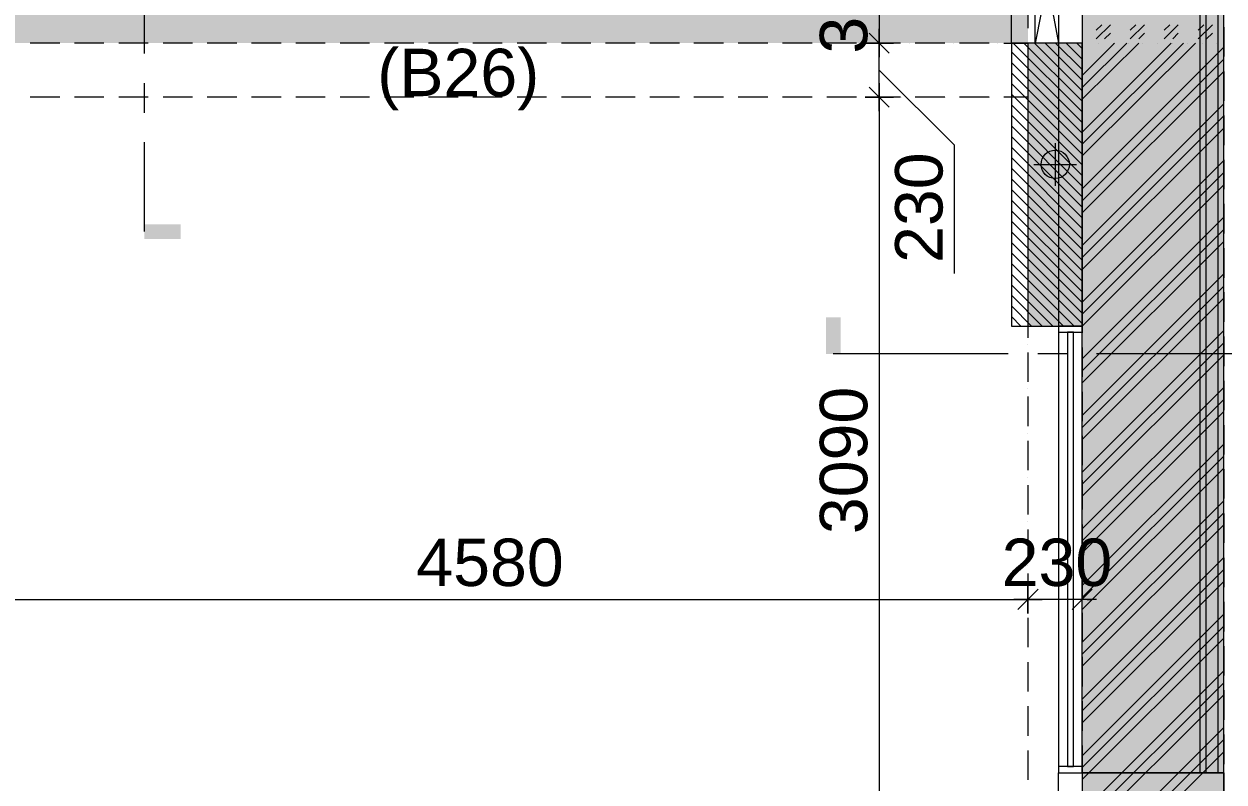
# Model space of a CAD drawing. Header units: millimetres. Extents: x -1303 to 98744, y -1303 to 90097.
# Drawn here: x 70140 to 75224, y 34558 to 37773 of the extents above; entities that cross this region are included whole.
import ezdxf

# ---------------------------------------------------------------- set-up
doc = ezdxf.new("R2010")
doc.units = ezdxf.units.MM
doc.layers.add('PDF_Geometry', color=7, linetype='Continuous')
doc.layers.add('PDF_Text', color=7, linetype='Continuous')
doc.layers.add('PDF_Solid Fills', color=192, linetype='Continuous', true_color=0xc2c0c0c0)
doc.styles.add('PDF ArialMT', font='arial.ttf')

msp = doc.modelspace()

# ---------------------------------------------------------------- hatches: boundary and pattern name
at = {"layer": 'PDF_Solid Fills', "true_color": 0x0000b2}
h = msp.add_hatch(color=254, dxfattribs=at)
h.paths.add_polyline_path([(75224.26012, 16872.72168), (74624.31541, 16872.72168), (74624.31541, 25187.75188), (75224.26012, 25187.75188)], flags=0)
h.paths.add_polyline_path([(74624.31541, 38292.73421), (74624.31541, 29377.68079), (75224.26012, 29377.68079), (75224.26012, 38892.67479), (59994.31175, 38892.67479), (59994.31175, 38292.73421)], flags=0)
h.paths.add_polyline_path([(26734.27358, 38892.67479), (26734.27358, 38292.73421), (55894.25843, 38292.73421), (55894.25843, 38892.67479)], flags=0)

# ---------------------------------------------------------------- linework, layer by layer
at = {"layer": 'PDF_Geometry', "color": 9, "lineweight": 0, "true_color": 0xc0c0c0}
for points in [[(75223.66506, 34597.21299), (75223.66506, 38892.16652), (59993.71669, 38892.16652), (59993.71669, 38292.1433)], [(75199.11916, 34597.21299), (75199.11916, 38867.62475), (60019.10558, 38867.62475), (60019.10558, 38292.1433)], [(75149.19264, 34597.21299), (75149.19264, 38817.6941), (60069.03624, 38817.6941), (60069.03624, 38292.1433)], [(75123.80375, 34597.21299), (75123.80375, 38792.30521), (60093.58213, 38792.30521), (60093.58213, 38292.1433)], [(74324.05378, 37692.12007), (74324.05378, 38292.1433), (74623.6377, 38292.1433), (74623.6377, 36492.06949)], [(74449.30398, 37819.9075), (74423.91509, 37692.12007), (74423.91509, 38192.27786), (74523.7764, 38192.27786), (74523.7764, 36492.06949)], [(74498.38751, 37819.9075), (74523.7764, 37692.12007)], [(75223.66506, 33887.17125), (75223.66506, 34597.21299), (74623.6377, 34597.21299), (75223.66506, 34597.21299), (75223.66506, 33887.17125), (75223.66506, 33087.42128), (75123.80375, 33087.42128), (75123.80375, 33887.17125), (75123.80375, 34497.35168), (74623.6377, 34497.35168), (74641.41488, 34427.95373)]]:
    msp.add_lwpolyline(points, dxfattribs=at)
at = {"layer": 'PDF_Geometry', "color": 1, "lineweight": 0}
for points in [[(70648.59078, 38271.83301), (70648.59078, 37647.26389)], [(70648.59078, 37522.0137), (70648.59078, 37396.75937)], [(70648.59078, 37271.50917), (70648.59078, 36892.3701)], [(74309.6651, 36373.58801), (73568.31288, 36373.58801)], [(74559.3225, 36373.58801), (74434.91529, 36373.58801)], [(75425.08192, 36373.58801), (74684.57269, 36373.58801)]]:
    msp.add_lwpolyline(points, dxfattribs=at)
at = {"layer": 'PDF_Geometry', "color": 122, "lineweight": 0, "true_color": 0x00b88a}
for points in [[(73763.80401, 38061.94905), (73763.80401, 37692.12007)], [(73763.80401, 37482.23611), (73763.80401, 37672.65277), (73763.80401, 37652.34249)], [(74082.85935, 36715.49088), (74082.85935, 37259.66186), (73763.80401, 37577.02295)], [(73763.80401, 37442.46267), (73763.80401, 34392.40764), (73763.80401, 34411.87493)], [(74623.6377, 35273.40287), (74623.6377, 35392.73147)], [(74665.95252, 35375.80555), (74581.32289, 35290.32879)], [(69853.91528, 35332.64361), (69833.60086, 35332.64361), (74373.9803, 35332.64361), (74353.67415, 35332.64361)], [(74623.6377, 35332.64361), (74393.45174, 35332.64361)], [(74683.7297, 35332.64361), (74563.55398, 35332.64361)], [(74643.95212, 35332.64361), (74664.26654, 35332.64361)]]:
    msp.add_lwpolyline(points, dxfattribs=at)
at = {"layer": 'PDF_Geometry', "color": 157, "lineweight": 0, "true_color": 0x3f5f7f}
for points in [[(74393.45174, 37879.99536), (74393.45174, 37754.74517)], [(70291.45209, 37692.12007), (70166.20191, 37692.12007)], [(70478.48027, 37692.12007), (70354.07306, 37692.12007)], [(70666.35969, 37692.12007), (70541.10949, 37692.12007)], [(70854.23911, 37692.12007), (70728.98892, 37692.12007)], [(71041.26728, 37692.12007), (70916.01709, 37692.12007)], [(71229.1467, 37692.12007), (71103.89651, 37692.12007)], [(71416.17487, 37692.12007), (71291.77594, 37692.12007)], [(71604.0543, 37692.12007), (71478.8041, 37692.12007)], [(71791.09073, 37692.12007), (71666.68352, 37692.12007)], [(71978.96188, 37692.12007), (71853.71169, 37692.12007)], [(72165.99832, 37692.12007), (72041.59111, 37692.12007)], [(72353.87774, 37692.12007), (72228.61928, 37692.12007)], [(72541.7489, 37692.12007), (72416.49871, 37692.12007)], [(72728.78533, 37692.12007), (72603.53514, 37692.12007)], [(72916.66476, 37692.12007), (72791.40629, 37692.12007)], [(73103.69292, 37692.12007), (72978.44273, 37692.12007)], [(73291.57234, 37692.12007), (73166.32216, 37692.12007)], [(73478.60052, 37692.12007), (73354.19331, 37692.12007)], [(73666.47994, 37692.12007), (73541.22974, 37692.12007)], [(73853.5081, 37692.12007), (73729.10917, 37692.12007)], [(74041.38753, 37692.12007), (73916.13734, 37692.12007)], [(74229.26695, 37692.12007), (74104.01676, 37692.12007)], [(74291.04493, 37692.12007), (74393.45174, 37692.12007), (74393.45174, 37566.86574)], [(74623.6377, 37713.27747), (74623.6377, 37588.87027)], [(74623.6377, 37526.24518), (74623.6377, 37400.99085)], [(74393.45174, 37505.08777), (74393.45174, 37379.83345)], [(70291.45209, 37461.92583), (70166.20191, 37461.92583)], [(70478.48027, 37461.92583), (70354.07306, 37461.92583)], [(70666.35969, 37461.92583), (70541.10949, 37461.92583)], [(70854.23911, 37461.92583), (70728.98892, 37461.92583)], [(71041.26728, 37461.92583), (70916.01709, 37461.92583)], [(71229.1467, 37461.92583), (71103.89651, 37461.92583)], [(71416.17487, 37461.92583), (71291.77594, 37461.92583)], [(71604.0543, 37461.92583), (71478.8041, 37461.92583)], [(71791.09073, 37461.92583), (71666.68352, 37461.92583)], [(71978.96188, 37461.92583), (71853.71169, 37461.92583)], [(72165.99832, 37461.92583), (72041.59111, 37461.92583)], [(72353.87774, 37461.92583), (72228.61928, 37461.92583)], [(72541.7489, 37461.92583), (72416.49871, 37461.92583)], [(72728.78533, 37461.92583), (72603.53514, 37461.92583)], [(72916.66476, 37461.92583), (72791.40629, 37461.92583)], [(73103.69292, 37461.92583), (72978.44273, 37461.92583)], [(73291.57234, 37461.92583), (73166.32216, 37461.92583)], [(73478.60052, 37461.92583), (73354.19331, 37461.92583)], [(73666.47994, 37461.92583), (73541.22974, 37461.92583)], [(73853.5081, 37461.92583), (73729.10917, 37461.92583)], [(74041.38753, 37461.92583), (73916.13734, 37461.92583)], [(74229.26695, 37461.92583), (74104.01676, 37461.92583)], [(74393.45174, 37461.92583), (74291.04493, 37461.92583)], [(74623.6377, 37338.36575), (74623.6377, 37213.96268)], [(74393.45174, 37317.20834), (74393.45174, 37191.95815)], [(74393.45174, 37130.17605), (74393.45174, 37004.92585)], [(74623.6377, 37151.33345), (74623.6377, 37026.08326)], [(74393.45174, 36942.30076), (74393.45174, 36817.04643)], [(74623.6377, 36963.45816), (74623.6377, 36838.20384)], [(74623.6377, 36776.42586), (74623.6377, 36651.17566)], [(74393.45174, 36754.42133), (74393.45174, 36630.01826)], [(74393.45174, 36567.38903), (74393.45174, 36442.13884)], [(74623.6377, 36588.54644), (74623.6377, 36463.29624)], [(74393.45174, 36379.51374), (74393.45174, 36255.10653)], [(74623.6377, 36400.67115), (74623.6377, 36276.26394)], [(74623.6377, 36213.63885), (74623.6377, 36088.38865)], [(74393.45174, 36192.48144), (74393.45174, 36067.23124)], [(74393.45174, 36004.60202), (74393.45174, 35880.19895)], [(74623.6377, 36025.75943), (74623.6377, 35901.35635)], [(74393.45174, 35817.57385), (74393.45174, 35692.31952)], [(74623.6377, 35838.73125), (74623.6377, 35713.47693)], [(74623.6377, 35650.85183), (74623.6377, 35526.44463)], [(74393.45174, 35629.69443), (74393.45174, 35504.44423)], [(74393.45174, 35442.66212), (74393.45174, 35317.41193)], [(74623.6377, 35463.81953), (74623.6377, 35338.56934)], [(74393.45174, 35254.78683), (74393.45174, 35129.5325)], [(74623.6377, 35275.94424), (74623.6377, 35150.68991)], [(74623.6377, 35088.91194), (74623.6377, 34963.65762)], [(74393.45174, 35066.90741), (74393.45174, 34942.50021)], [(74623.6377, 34901.03251), (74623.6377, 34775.78233)], [(74393.45174, 34879.87511), (74393.45174, 34754.62492)], [(74393.45174, 34691.99982), (74393.45174, 34567.59262)], [(74623.6377, 34713.15722), (74623.6377, 34588.75002)]]:
    msp.add_lwpolyline(points, dxfattribs=at)
at = {"layer": 'PDF_Geometry', "color": 122, "lineweight": 0, "true_color": 0x00b88a}
for points in [[(73721.4892, 37734.43488), (73806.11882, 37649.80525)], [(73763.80401, 37752.2038), (73763.80401, 37632.03221)], [(73823.88773, 37692.12007), (73703.72028, 37692.12007)], [(73721.4892, 37505.08777), (73806.11882, 37419.61102)], [(73763.80401, 37522.0137), (73763.80401, 37402.68509)], [(73823.88773, 37461.92583), (73703.72028, 37461.92583)], [(74393.45174, 35273.40287), (74393.45174, 35392.73147)], [(74436.60954, 35375.80555), (74351.13692, 35290.32879)], [(74453.53546, 35332.64361), (74334.211, 35332.64361)]]:
    msp.add_lwpolyline(points, close=True, dxfattribs=at)
at = {"layer": 'PDF_Geometry', "lineweight": 0}
for points in [[(74682.87844, 37709.88899), (74742.97043, 37769.97684)], [(74682.87844, 37746.28221), (74706.58135, 37769.97684)], [(74718.42454, 37709.88899), (74742.97043, 37733.58776)], [(74826.74881, 37709.88899), (74886.8408, 37769.97684)], [(74826.74881, 37746.28221), (74850.45172, 37769.97684)], [(74863.14616, 37709.88899), (74886.8408, 37733.58776)], [(74970.61917, 37709.88899), (75030.71116, 37769.97684)], [(74970.61917, 37746.28221), (74995.16507, 37769.97684)], [(75007.01653, 37709.88899), (75030.71116, 37733.58776)], [(75115.34079, 37709.88899), (75175.42452, 37769.97684)], [(75115.34079, 37746.28221), (75139.03543, 37769.97684)], [(75150.88689, 37709.88899), (75175.42452, 37733.58776)], [(75223.66506, 37759.82377), (75223.66506, 37634.56944)], [(73763.80401, 37692.12007), (73763.80401, 37692.12007)], [(73763.80401, 37692.12007), (73763.80401, 37692.12007)], [(73828.97047, 37692.12007), (73828.97047, 37692.12007)], [(73828.97047, 37692.12007), (73828.97047, 37692.12007)], [(73891.59144, 37692.12007), (73891.59144, 37692.12007)], [(73891.59144, 37692.12007), (73891.59144, 37692.12007)], [(73954.22067, 37692.12007), (73954.22067, 37692.12007)], [(73954.22067, 37692.12007), (73954.22067, 37692.12007)], [(74015.99864, 37692.12007), (74015.99864, 37692.12007)], [(74015.99864, 37692.12007), (74015.99864, 37692.12007)], [(74078.62787, 37692.12007), (74078.62787, 37692.12007)], [(74078.62787, 37692.12007), (74078.62787, 37692.12007)], [(74141.24883, 37692.12007), (74141.24883, 37692.12007)], [(74141.24883, 37692.12007), (74141.24883, 37692.12007)], [(74203.87807, 37692.12007), (74203.87807, 37692.12007)], [(74203.87807, 37692.12007), (74203.87807, 37692.12007)], [(74266.5073, 37692.12007), (74266.5073, 37692.12007)], [(74266.5073, 37692.12007), (74266.5073, 37692.12007)], [(74329.12826, 37692.12007), (74329.12826, 37692.12007)], [(74329.12826, 37692.12007), (74329.12826, 37692.12007)], [(74331.66549, 37692.12007), (74623.6377, 37400.14786)], [(74376.52581, 37692.12007), (74623.6377, 37444.99991)], [(74393.45174, 37692.12007), (74393.45174, 37692.12007)], [(74393.45174, 37692.12007), (74393.45174, 37692.12007)], [(74421.37785, 37692.12007), (74623.6377, 37489.85196)], [(74466.22991, 37692.12007), (74623.6377, 37534.70814)], [(74511.08196, 37692.12007), (74623.6377, 37579.56018)], [(74555.934, 37692.12007), (74623.6377, 37624.41637)], [(74600.79432, 37692.12007), (74623.6377, 37669.26842)], [(74623.6377, 37555.01842), (74760.73936, 37692.12007)], [(74623.6377, 37314.67111), (75001.09079, 37692.12007)], [(74623.6377, 37504.24065), (74812.36839, 37692.12007)], [(74623.6377, 37263.89334), (75052.71157, 37692.12007)], [(74623.6377, 37453.46287), (74863.14616, 37692.12007)], [(74623.6377, 37213.11556), (75103.48934, 37692.12007)], [(74623.6377, 37692.12007), (74623.6377, 37692.12007)], [(74693.88691, 37692.12007), (74693.88691, 37692.12007)], [(74756.50787, 37692.12007), (74756.50787, 37692.12007)], [(74818.28584, 37692.12007), (74818.28584, 37692.12007)], [(74880.91507, 37692.12007), (74880.91507, 37692.12007)], [(74943.54431, 37692.12007), (74943.54431, 37692.12007)], [(75006.16527, 37692.12007), (75006.16527, 37692.12007)], [(75068.7945, 37692.12007), (75068.7945, 37692.12007)], [(75131.41546, 37692.12007), (75131.41546, 37692.12007)], [(75194.04469, 37692.12007), (75194.04469, 37692.12007)], [(75223.66506, 37692.12007), (75223.66506, 37692.12007)], [(74324.05378, 37654.87973), (74623.6377, 37355.29167)], [(74623.6377, 37074.3238), (75223.66506, 37674.34702)], [(74324.05378, 37610.02768), (74623.6377, 37310.43963)], [(74623.6377, 37023.54602), (75223.66506, 37623.56925)], [(74324.05378, 37565.17563), (74623.6377, 37265.58345)], [(74623.6377, 36971.92113), (75223.66506, 37571.94435), (75223.66506, 37447.53715)], [(74324.05378, 37520.31945), (74623.6377, 37220.7314)], [(74324.05378, 37475.4674), (74623.6377, 37175.87935)], [(73763.80401, 37461.92583), (73763.80401, 37461.92583)], [(73763.80401, 37461.92583), (73763.80401, 37461.92583)], [(73856.05361, 37461.92583), (73856.05361, 37461.92583)], [(73856.05361, 37461.92583), (73856.05361, 37461.92583)], [(73918.67457, 37461.92583), (73918.67457, 37461.92583)], [(73918.67457, 37461.92583), (73918.67457, 37461.92583)], [(73981.3038, 37461.92583), (73981.3038, 37461.92583)], [(73981.3038, 37461.92583), (73981.3038, 37461.92583)], [(74043.92476, 37461.92583), (74043.92476, 37461.92583)], [(74043.92476, 37461.92583), (74043.92476, 37461.92583)], [(74106.55399, 37461.92583), (74106.55399, 37461.92583)], [(74106.55399, 37461.92583), (74106.55399, 37461.92583)], [(74169.18323, 37461.92583), (74169.18323, 37461.92583)], [(74169.18323, 37461.92583), (74169.18323, 37461.92583)], [(74230.9612, 37461.92583), (74230.9612, 37461.92583)], [(74230.9612, 37461.92583), (74230.9612, 37461.92583)], [(74324.05378, 37461.92583), (74324.05378, 37461.92583)], [(74324.05378, 37461.92583), (74324.05378, 37461.92583)], [(74324.05378, 37430.61122), (74623.6377, 37130.17605)], [(74623.6377, 36833.97236), (75223.66506, 37433.99971)], [(74324.05378, 37385.75917), (74623.6377, 37085.324)], [(74623.6377, 36783.19458), (75223.66506, 37383.22193)], [(75223.66506, 37384.91204), (75223.66506, 37259.66186)], [(74324.05378, 37340.90712), (74623.6377, 37040.47194)], [(74623.6377, 36731.57381), (75223.66506, 37331.59704)], [(74324.05378, 37296.05094), (74623.6377, 36995.61576)], [(74324.05378, 37251.19889), (74623.6377, 36950.76372)], [(74324.05378, 37206.34271), (74623.6377, 36905.90754)], [(74623.6377, 36593.62504), (75223.66506, 37193.64827)], [(75223.66506, 37197.03675), (75223.66506, 37072.62955)], [(74324.05378, 37161.49066), (74623.6377, 36861.05549)], [(74623.6377, 36542.84726), (75223.66506, 37142.87049)], [(74324.05378, 37116.63861), (74623.6377, 36816.20344)], [(74324.05378, 37070.93531), (74623.6377, 36771.34725)], [(74623.6377, 36491.22237), (75223.66506, 37091.24972)], [(74324.05378, 37026.08326), (74623.6377, 36726.49521)], [(74324.05378, 36981.23121), (74623.6377, 36681.63903)], [(75223.66506, 37010.00446), (75223.66506, 36884.75013)], [(74324.05378, 36936.37502), (74623.6377, 36636.78698)], [(74623.6377, 36353.27773), (75223.66506, 36953.30095)], [(74324.05378, 36891.52298), (74623.6377, 36591.93493)], [(74623.6377, 36301.65283), (75223.66506, 36901.67606)], [(74324.05378, 36846.6668), (74623.6377, 36547.07874)], [(74623.6377, 36250.87505), (75223.66506, 36850.89828)], [(75223.66506, 36822.12503), (75223.66506, 36696.87484)], [(74324.05378, 36801.81475), (74623.6377, 36502.2267)], [(74324.05378, 36756.9627), (74588.94286, 36492.06949)], [(74623.6377, 36112.93042), (75223.66506, 36712.95364)], [(74324.05378, 36712.10652), (74544.09081, 36492.06949)], [(74324.05378, 36667.25447), (74498.38751, 36492.06949)], [(74324.05378, 36622.39829), (74453.53546, 36492.06949)], [(74623.6377, 36061.30552), (75223.66506, 36661.32874)], [(75223.66506, 36635.09273), (75223.66506, 36509.84254)], [(74324.05378, 36577.54624), (74408.68341, 36492.06949)], [(74623.6377, 36010.52774), (75223.66506, 36610.55096)], [(74324.05378, 36532.69419), (74363.83137, 36492.06949)], [(74393.45174, 36492.06949), (74393.45174, 36492.06949)], [(74393.45174, 36492.06949), (74393.45174, 36492.06949)], [(74623.6377, 36492.06949), (74623.6377, 36492.06949)], [(74623.6377, 35872.5831), (75223.66506, 36472.60633)], [(74393.45174, 36412.51847), (74393.45174, 36412.51847)], [(74393.45174, 36412.51847), (74393.45174, 36412.51847)], [(74623.6377, 35820.95821), (75223.66506, 36420.98143)], [(74623.6377, 36412.51847), (74623.6377, 36412.51847)], [(75223.66506, 36447.21744), (75223.66506, 36321.96312)], [(74623.6377, 35770.18043), (75223.66506, 36370.20365)], [(74393.45174, 36349.89337), (74393.45174, 36349.89337)], [(74393.45174, 36349.89337), (74393.45174, 36349.89337)], [(74623.6377, 36349.89337), (74623.6377, 36349.89337)], [(74393.45174, 36287.26827), (74393.45174, 36287.26827)], [(74393.45174, 36287.26827), (74393.45174, 36287.26827)], [(74623.6377, 36287.26827), (74623.6377, 36287.26827)], [(75223.66506, 36260.18514), (75223.66506, 36134.93494)], [(74393.45174, 36225.48616), (74393.45174, 36225.48616)], [(74393.45174, 36225.48616), (74393.45174, 36225.48616)], [(74623.6377, 35631.38867), (75223.66506, 36231.4119)], [(74623.6377, 36225.48616), (74623.6377, 36225.48616)], [(74393.45174, 36162.86107), (74393.45174, 36162.86107)], [(74393.45174, 36162.86107), (74393.45174, 36162.86107)], [(74623.6377, 35580.61089), (75223.66506, 36180.63412)], [(74623.6377, 36162.86107), (74623.6377, 36162.86107)], [(74623.6377, 35529.83312), (75223.66506, 36129.85635)], [(74393.45174, 36100.23598), (74393.45174, 36100.23598)], [(74393.45174, 36100.23598), (74393.45174, 36100.23598)], [(74623.6377, 36100.23598), (74623.6377, 36100.23598)], [(75223.66506, 36072.30572), (75223.66506, 35947.05552)], [(74393.45174, 36037.61087), (74393.45174, 36037.61087)], [(74393.45174, 36037.61087), (74393.45174, 36037.61087)], [(74623.6377, 36037.61087), (74623.6377, 36037.61087)], [(74393.45174, 35974.98165), (74393.45174, 35974.98165)], [(74393.45174, 35974.98165), (74393.45174, 35974.98165)], [(74623.6377, 35391.03723), (75223.66506, 35991.06458)], [(74623.6377, 35974.98165), (74623.6377, 35974.98165)], [(74393.45174, 35912.35655), (74393.45174, 35912.35655)], [(74393.45174, 35912.35655), (74393.45174, 35912.35655)], [(74623.6377, 35340.25945), (75223.66506, 35940.2868)], [(74623.6377, 35912.35655), (74623.6377, 35912.35655)], [(74393.45174, 35850.57858), (74393.45174, 35850.57858)], [(74393.45174, 35850.57858), (74393.45174, 35850.57858)], [(74623.6377, 35289.48168), (75223.66506, 35889.50903)], [(74623.6377, 35850.57858), (74623.6377, 35850.57858)], [(75223.66506, 35884.43043), (75223.66506, 35760.02322)], [(74393.45174, 35787.95348), (74393.45174, 35787.95348)], [(74393.45174, 35787.95348), (74393.45174, 35787.95348)], [(74623.6377, 35787.95348), (74623.6377, 35787.95348)], [(74623.6377, 35150.68991), (75223.66506, 35750.71314)], [(74393.45174, 35725.32425), (74393.45174, 35725.32425)], [(74393.45174, 35725.32425), (74393.45174, 35725.32425)], [(74623.6377, 35725.32425), (74623.6377, 35725.32425)], [(74623.6377, 35099.91214), (75223.66506, 35699.93536)], [(75223.66506, 35697.39813), (75223.66506, 35572.14793)], [(74393.45174, 35662.69915), (74393.45174, 35662.69915)], [(74393.45174, 35662.69915), (74393.45174, 35662.69915)], [(74623.6377, 35662.69915), (74623.6377, 35662.69915)], [(74623.6377, 35049.13436), (75223.66506, 35649.15759)], [(74393.45174, 35600.07406), (74393.45174, 35600.07406)], [(74393.45174, 35600.07406), (74393.45174, 35600.07406)], [(74623.6377, 35600.07406), (74623.6377, 35600.07406)], [(74393.45174, 35537.44896), (74393.45174, 35537.44896)], [(74393.45174, 35537.44896), (74393.45174, 35537.44896)], [(74623.6377, 35537.44896), (74623.6377, 35537.44896)], [(74623.6377, 34910.3426), (75223.66506, 35510.36582)], [(75223.66506, 35509.51871), (75223.66506, 35385.11563)], [(74393.45174, 35474.82386), (74393.45174, 35474.82386)], [(74393.45174, 35474.82386), (74393.45174, 35474.82386)], [(74623.6377, 35474.82386), (74623.6377, 35474.82386)], [(74623.6377, 34859.56483), (75223.66506, 35459.58805)], [(74393.45174, 35413.04175), (74393.45174, 35413.04175)], [(74393.45174, 35413.04175), (74393.45174, 35413.04175)], [(74623.6377, 35413.04175), (74623.6377, 35413.04175)], [(74623.6377, 34808.78705), (75223.66506, 35408.81027)], [(74393.45174, 35332.64361), (74393.45174, 35332.64361)], [(74393.45174, 35332.64361), (74393.45174, 35332.64361)], [(74623.6377, 35332.64361), (74623.6377, 35332.64361)], [(75223.66506, 35322.49053), (75223.66506, 35197.23621)], [(74623.6377, 34669.99529), (75223.66506, 35270.01851)], [(74623.6377, 34619.21752), (75223.66506, 35219.24074)], [(74623.6377, 34568.43974), (75223.66506, 35168.46296)], [(75223.66506, 35134.61111), (75223.66506, 35010.20391)], [(74623.6377, 34429.64798), (75223.66506, 35029.6712)], [(74623.6377, 34378.8702), (75223.66506, 34978.89343)], [(75223.66506, 34947.57881), (75223.66506, 34822.32862)], [(74623.6377, 34328.09242), (75223.66506, 34928.11565)], [(74623.6377, 34189.29654), (75223.66506, 34789.32389)], [(74623.6377, 34138.51876), (75223.66506, 34738.54611)], [(75223.66506, 34759.70352), (75223.66506, 34634.44919)], [(74623.6377, 34086.89799), (75223.66506, 34686.92122)], [(75223.66506, 34572.67122), (75223.66506, 34447.4169)]]:
    msp.add_lwpolyline(points, dxfattribs=at)
at = {"layer": 'PDF_Geometry', "color": 5, "lineweight": 0}
for points in [[(74324.05378, 36492.06949), (74623.64268, 36492.06949), (74623.64268, 37692.11761), (74324.05378, 37692.11761)], [(74393.45174, 36492.06949), (74623.64433, 36492.06949), (74623.64433, 37692.11761), (74393.45174, 37692.11761)]]:
    msp.add_lwpolyline(points, close=True, dxfattribs=at)
at = {"layer": 'PDF_Geometry', "color": 20, "lineweight": 0, "true_color": 0xff4405}
for points in [[(74508.54472, 37267.27769), (74508.54472, 37087.01824)], [(74418.84062, 37177.56946), (74599.10007, 37177.56946)]]:
    msp.add_lwpolyline(points, dxfattribs=at)
at = {"layer": 'PDF_Geometry', "color": 9, "lineweight": 0, "true_color": 0xc0c0c0}
for points in [[(74523.7764, 34597.21299), (74623.63936, 34597.21299), (74623.63936, 36492.07027), (74523.7764, 36492.07027)], [(74523.7764, 36465.83348), (74623.63936, 36465.83348), (74623.63936, 36492.06867), (74523.7764, 36492.06867)], [(74561.01674, 34623.449), (74587.25192, 34623.449), (74587.25192, 36465.83594), (74561.01674, 36465.83594)], [(74523.7764, 34597.21299), (74623.63936, 34597.21299), (74623.63936, 34623.44817), (74523.7764, 34623.44817)]]:
    msp.add_lwpolyline(points, close=True, dxfattribs=at)
msp.add_lwpolyline([(73543.76698, 33926.94469), (73593.70177, 33827.08339), (73593.70177, 33926.94469), (74523.7764, 33926.94469), (74523.7764, 34597.21299), (74623.6377, 34597.21299), (74623.6377, 16267.28307), (9842.20122, 14831.96378, -0.0040587119), (9814.553, 14831.94622, -0.4141989555), (8103.90849, 16521.17195), (8103.90849, 13152.0657)], format="xyb", dxfattribs=at)
at = {"layer": 'PDF_Geometry', "color": 20, "lineweight": 0, "true_color": 0xff4405}
msp.add_circle((74509.26985, 37177.6789), 59.9659, dxfattribs=at)
at = {"layer": 'PDF_Geometry', "color": 7, "lineweight": 0, "true_color": 0xffffff}
msp.add_circle((74509.31309, 37177.73087), 60.00911, dxfattribs=at)
at = {"layer": 'PDF_Solid Fills', "color": 254, "lineweight": 0, "true_color": 0x00007f}
msp.add_solid([(74394.29472, 38062.71353), (74394.29472, 37692.71099), (69814.31126, 38062.71353), (69814.31126, 37692.71099)], dxfattribs=at)
at = {"layer": 'PDF_Solid Fills', "lineweight": 0}
msp.add_solid([(74394.29472, 36492.74718), (74624.31541, 36492.74718), (74394.29472, 37692.71099), (74624.31541, 37692.71099)], dxfattribs=at)
at = {"layer": 'PDF_Solid Fills', "color": 1, "lineweight": 0}
for points in [[(70648.75607, 36861.56376), (70803.80018, 36861.56376), (70648.75607, 36923.51116), (70803.80018, 36923.51116)], [(73600.13163, 36373.92686), (73600.13163, 36528.96685), (73538.1801, 36373.92686), (73538.1801, 36528.96685)]]:
    msp.add_solid(points, dxfattribs=at)

# ---------------------------------------------------------------- texts
at = {"layer": 'PDF_Text', "char_height": 201.084641, "attachment_point": 4, "rotation": 90, "style": 'PDF ArialMT'}
for s, insert in [('370', (73613.67036, 37647.29743)), ('230', (73932.59405, 36759.60325)), ('3090', (73613.67036, 35609.61318))]:
    msp.add_mtext(s, dxfattribs=dict(at, insert=insert))
at = {"layer": 'PDF_Text', "color": 6, "insert": (71636.20832, 37537.07444), "char_height": 201.084641, "attachment_point": 4, "style": 'PDF ArialMT'}
msp.add_mtext('(B26)', dxfattribs=at)
at = {"layer": 'PDF_Text', "char_height": 201.084641, "attachment_point": 4, "style": 'PDF ArialMT'}
for s, insert in [('4580', (71801.74834, 35488.58335)), ('230', (74282.15401, 35488.58335))]:
    msp.add_mtext(s, dxfattribs=dict(at, insert=insert))

doc.saveas('drawing.dxf')
